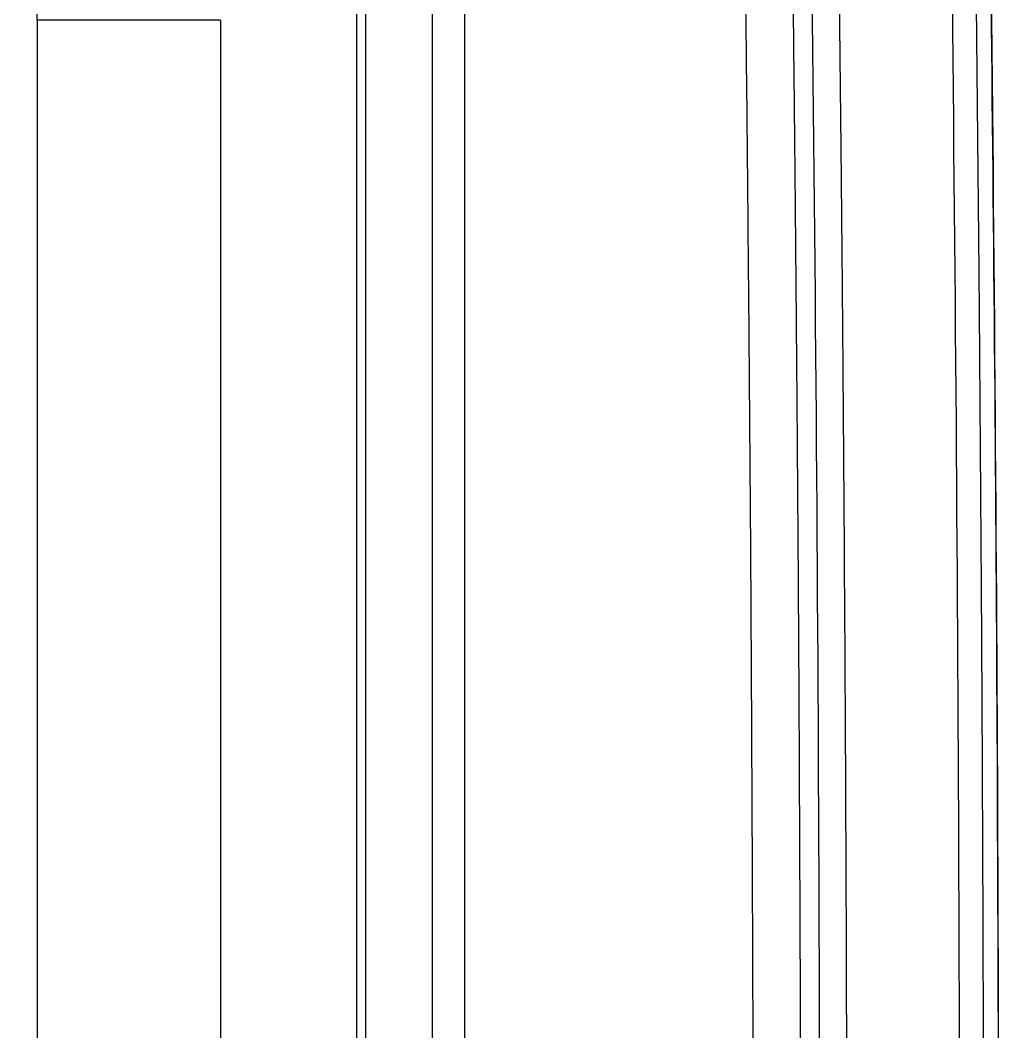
# Model space of a CAD drawing. Extents: x -54 to 18, y -18 to 89.
# Drawn here: x 7.98 to 18.18, y 27.96 to 38.43 of the extents above; entities that cross this region are included whole.
import ezdxf

# ---------------------------------------------------------------- set-up
doc = ezdxf.new("R2010")
doc.units = 0
doc.header["$MEASUREMENT"] = 0
doc.layers.add('GEOMETRY', color=2, linetype='Continuous', lineweight=25)

# ---------------------------------------------------------------- blocks, each defined once
blk = doc.blocks.new('2026 MINI-ASPIRE')
at = {"layer": 'GEOMETRY'}
for p, q in [((30.128, -10.126), (30.128, -23.972)), ((30.464, -10.126), (30.464, -23.972)), ((29.344, -10.91), (29.344, -23.89)), ((29.439, -10.91), (29.439, -23.89)), ((26.034, -12.318), (26.034, -23.972)), ((27.936, -12.318), (27.936, -23.972))]:
    blk.add_line(p, q, dxfattribs=at)
for points, knots in [([(34.269, -6.266), (34.272, -6.504), (34.28, -6.98), (34.291, -7.696), (34.301, -8.412), (34.311, -9.13), (34.32, -9.849), (34.33, -10.57), (34.338, -11.291), (34.346, -12.015), (34.354, -12.739), (34.362, -13.465), (34.369, -14.192), (34.376, -14.92), (34.382, -15.65), (34.399, -17.819), (34.42, -21.434), (34.43, -26.496), (34.42, -31.558), (34.398, -35.356), (34.377, -37.89), (34.366, -39.166), (34.353, -40.437), (34.338, -41.704), (34.323, -42.966), (34.306, -44.223), (34.288, -45.476), (34.275, -46.31), (34.269, -46.726)], [0, 0, 0, 0, 0.017645, 0.035323, 0.053034, 0.070777, 0.088552, 0.106361, 0.124201, 0.142075, 0.159981, 0.177919, 0.195891, 0.213895, 0.231931, 0.25, 0.374694, 0.5, 0.625293, 0.75, 0.781644, 0.813176, 0.844596, 0.875902, 0.907095, 0.938176, 0.969144, 1, 1, 1, 1]), ([(35.847, -46.682), (35.884, -43.991), (35.956, -38.61), (36.003, -30.538), (36.003, -22.466), (35.956, -14.393), (35.884, -9.012), (35.847, -6.322)], [0, 0, 0, 0, 0.2, 0.4, 0.6, 0.8, 1, 1, 1, 1]), ([(35.692, -6.452), (35.695, -6.682), (35.702, -7.14), (35.712, -7.829), (35.722, -8.518), (35.731, -9.207), (35.74, -9.896), (35.748, -10.585), (35.756, -11.275), (35.764, -11.964), (35.771, -12.654), (35.778, -13.345), (35.785, -14.035), (35.792, -14.726), (35.798, -15.417), (35.803, -16.108), (35.808, -16.799), (35.813, -17.491), (35.818, -18.183), (35.822, -18.875), (35.826, -19.567), (35.829, -20.259), (35.832, -20.952), (35.835, -21.645), (35.837, -22.338), (35.84, -23.032), (35.841, -23.725), (35.842, -24.419), (35.843, -25.113), (35.844, -25.807), (35.844, -26.75), (35.843, -27.941), (35.841, -29.379), (35.837, -30.817), (35.832, -32.253), (35.825, -33.688), (35.816, -35.122), (35.806, -36.554), (35.794, -37.986), (35.781, -39.416), (35.766, -40.845), (35.75, -42.274), (35.732, -43.701), (35.713, -45.126), (35.699, -46.077), (35.692, -46.551)], [0, 0, 0, 0, 0.017165, 0.034335, 0.05151, 0.068691, 0.085878, 0.103069, 0.120267, 0.13747, 0.154678, 0.171892, 0.189111, 0.206336, 0.223566, 0.240802, 0.258043, 0.275289, 0.292542, 0.309799, 0.327063, 0.344332, 0.361606, 0.378886, 0.396171, 0.413462, 0.430758, 0.448061, 0.465368, 0.482681, 0.5, 0.535898, 0.571768, 0.607609, 0.643422, 0.679207, 0.714963, 0.750691, 0.786391, 0.822063, 0.857706, 0.893322, 0.928909, 0.964469, 1, 1, 1, 1]), ([(33.794, -6.524), (33.797, -6.753), (33.805, -7.212), (33.815, -7.901), (33.824, -8.59), (33.834, -9.279), (33.843, -9.967), (33.851, -10.656), (33.859, -11.345), (33.867, -12.034), (33.875, -12.722), (33.882, -13.411), (33.889, -14.1), (33.895, -14.789), (33.901, -15.477), (33.907, -16.166), (33.912, -16.855), (33.917, -17.544), (33.922, -18.232), (33.926, -18.921), (33.93, -19.61), (33.933, -20.299), (33.936, -20.987), (33.939, -21.676), (33.942, -22.365), (33.944, -23.053), (33.945, -23.742), (33.947, -24.431), (33.947, -25.12), (33.948, -25.808), (33.948, -26.497), (33.948, -27.186), (33.947, -27.874), (33.947, -28.563), (33.945, -29.252), (33.944, -29.941), (33.942, -30.629), (33.939, -31.318), (33.936, -32.007), (33.933, -32.695), (33.93, -33.384), (33.926, -34.073), (33.922, -34.761), (33.917, -35.45), (33.912, -36.139), (33.907, -36.827), (33.901, -37.516), (33.895, -38.205), (33.889, -38.893), (33.882, -39.582), (33.875, -40.271), (33.867, -40.959), (33.86, -41.648), (33.851, -42.337), (33.843, -43.025), (33.834, -43.714), (33.824, -44.403), (33.815, -45.091), (33.805, -45.78), (33.798, -46.239), (33.794, -46.469)], [0, 0, 0, 0, 0.017244, 0.034488, 0.051732, 0.068976, 0.086219, 0.103463, 0.120706, 0.137949, 0.155192, 0.172434, 0.189677, 0.206919, 0.224162, 0.241404, 0.258646, 0.275888, 0.29313, 0.310371, 0.327613, 0.344854, 0.362095, 0.379337, 0.396578, 0.413819, 0.43106, 0.448301, 0.465542, 0.482783, 0.500023, 0.517264, 0.534505, 0.551745, 0.568986, 0.586226, 0.603467, 0.620707, 0.637947, 0.655188, 0.672428, 0.689669, 0.706909, 0.724149, 0.74139, 0.75863, 0.775871, 0.793111, 0.810352, 0.827592, 0.844833, 0.862073, 0.879314, 0.896555, 0.913795, 0.931036, 0.948277, 0.965518, 0.982759, 1, 1, 1, 1]), ([(33.307, -46.36), (33.311, -46.132), (33.318, -45.676), (33.328, -44.991), (33.337, -44.306), (33.346, -43.621), (33.355, -42.936), (33.364, -42.251), (33.372, -41.567), (33.38, -40.882), (33.387, -40.197), (33.394, -39.512), (33.401, -38.827), (33.407, -38.142), (33.413, -37.457), (33.419, -36.772), (33.424, -36.087), (33.429, -35.402), (33.434, -34.717), (33.438, -34.032), (33.442, -33.347), (33.445, -32.662), (33.448, -31.977), (33.451, -31.292), (33.453, -30.607), (33.455, -29.922), (33.457, -29.237), (33.458, -28.551), (33.459, -27.866), (33.459, -27.181), (33.46, -26.251), (33.459, -25.077), (33.457, -23.658), (33.453, -22.239), (33.447, -20.819), (33.44, -19.4), (33.432, -17.981), (33.422, -16.563), (33.41, -15.144), (33.397, -13.725), (33.382, -12.306), (33.366, -10.887), (33.348, -9.469), (33.328, -8.05), (33.314, -7.105), (33.307, -6.632)], [0, 0, 0, 0, 0.017238, 0.034476, 0.051715, 0.068954, 0.086193, 0.103432, 0.120671, 0.137911, 0.15515, 0.17239, 0.189631, 0.206871, 0.224112, 0.241353, 0.258594, 0.275835, 0.293077, 0.310319, 0.327561, 0.344804, 0.362047, 0.37929, 0.396533, 0.413777, 0.431021, 0.448265, 0.46551, 0.482755, 0.5, 0.535722, 0.571442, 0.607162, 0.64288, 0.678596, 0.714312, 0.750026, 0.78574, 0.821452, 0.857164, 0.892874, 0.928583, 0.964292, 1, 1, 1, 1]), ([(26.034, -12.318), (26.034, -12.3), (26.034, -12.264), (26.033, -12.211), (26.032, -12.159), (26.031, -12.11), (26.029, -12.062), (26.027, -12.015), (26.024, -11.971), (26.021, -11.928), (26.018, -11.887), (26.014, -11.848), (26.01, -11.81), (26.004, -11.769), (25.997, -11.723), (25.988, -11.672), (25.978, -11.622), (25.967, -11.572), (25.955, -11.524), (25.942, -11.476), (25.928, -11.429), (25.912, -11.383), (25.896, -11.338), (25.878, -11.294), (25.866, -11.265), (25.86, -11.25)], [0, 0, 0, 0, 0.050324, 0.099061, 0.146214, 0.191785, 0.235779, 0.2782, 0.319053, 0.358343, 0.396077, 0.43226, 0.4669, 0.500007, 0.547951, 0.595314, 0.642122, 0.688402, 0.734181, 0.779488, 0.824352, 0.868804, 0.912874, 0.956596, 1, 1, 1, 1]), ([(27.936, -12.318), (27.931, -12.318), (27.925, -12.318), (27.91, -12.318), (27.9, -12.318), (27.877, -12.318), (27.863, -12.318), (27.829, -12.318), (27.809, -12.318), (27.763, -12.318), (27.736, -12.318), (27.676, -12.318), (27.643, -12.318), (27.569, -12.318), (27.529, -12.318), (27.444, -12.318), (27.398, -12.318), (27.301, -12.318), (27.25, -12.318), (27.144, -12.318), (27.089, -12.318), (26.976, -12.318), (26.919, -12.318), (26.802, -12.318), (26.743, -12.318), (26.626, -12.318), (26.567, -12.318), (26.452, -12.318), (26.395, -12.318), (26.285, -12.318), (26.231, -12.318), (26.129, -12.318), (26.08, -12.318), (26.034, -12.318)], [0, 0, 0, 0, 0.0625, 0.0625, 0.125, 0.125, 0.1875, 0.1875, 0.25, 0.25, 0.3125, 0.3125, 0.375, 0.375, 0.4375, 0.4375, 0.5, 0.5, 0.5625, 0.5625, 0.625, 0.625, 0.6875, 0.6875, 0.75, 0.75, 0.8125, 0.8125, 0.875, 0.875, 0.9375, 0.9375, 1, 1, 1, 1])]:
    blk.add_open_spline(points, degree=3, knots=knots, dxfattribs=at)
for points in [[(33.989, -6.328), (34.198, -19.772), (34.198, -33.22), (33.989, -46.664)], [(35.847, -6.322), (36.052, -19.774), (36.052, -33.229), (35.847, -46.681)], [(35.443, -6.456), (35.646, -19.819), (35.646, -33.185), (35.443, -46.548)]]:
    blk.add_open_spline(points, degree=3, dxfattribs=at)

msp = doc.modelspace()

# ---------------------------------------------------------------- block references
msp.add_blockref('2026 MINI-ASPIRE', (-17.876, 50.752))

doc.saveas('drawing.dxf')
